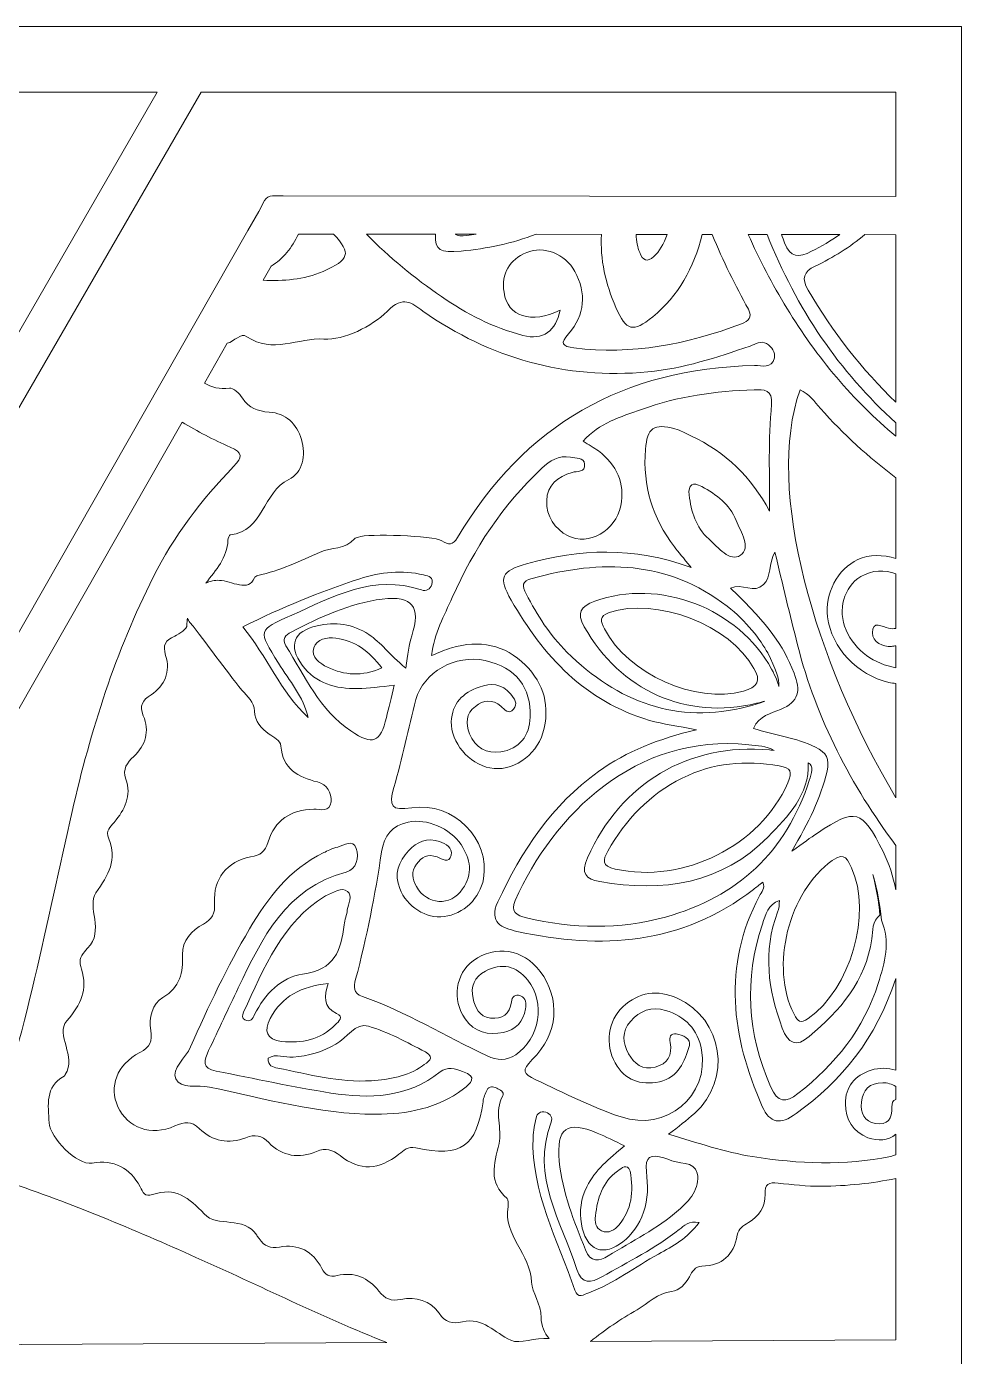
# Model space of a CAD drawing. Extents: x 13 to 5563, y -794 to -206.
# Drawn here: x 4210.6 to 4419.2, y -502.4 to -205.7 of the extents above; entities that cross this region are included whole.
import ezdxf

# ---------------------------------------------------------------- set-up
doc = ezdxf.new("R2010")
doc.units = 0
doc.header["$MEASUREMENT"] = 0
doc.layers.add('Layer 1', color=7, linetype='Continuous')

msp = doc.modelspace()

# ---------------------------------------------------------------- linework, layer by layer
at = {"layer": 'Layer 1', "lineweight": 0}
msp.add_lwpolyline([(3444.75, -794.32), (4419.25, -794.32), (4419.25, -205.68), (3444.75, -205.68), (3444.75, -794.32)], dxfattribs=at)
for points, knots in [([(3459.37, -220.3), (3459.37, -220.3), (3614.74, -220.3), (3614.74, -220.3), (3614.74, -220.3), (3751.76, -457.78), (3751.76, -457.78), (3751.77, -457.79), (3751.77, -457.79), (3751.77, -457.79), (3752.13, -458.41), (3752.79, -458.79), (3753.5, -458.79), (3754.22, -458.79), (3754.88, -458.41), (3755.24, -457.78), (3755.24, -457.78), (3892.45, -220.3), (3892.45, -220.3), (3892.45, -220.3), (3912.35, -220.3), (3912.35, -220.3), (3912.35, -220.3), (3766.42, -471.24), (3766.42, -471.24), (3766.42, -471.24), (3763.7, -475.92), (3763.7, -475.92), (3763.7, -475.92), (3762.06, -478.61), (3762.06, -478.61), (3761.63, -479.31), (3761.62, -480.2), (3762.04, -480.91), (3762.04, -480.91), (3763.36, -483.19), (3763.36, -483.19), (3763.36, -483.19), (3924.76, -760.62), (3924.76, -760.62), (3924.76, -760.62), (3931.46, -772.15), (3931.46, -772.15), (3931.86, -772.84), (3932.61, -773.27), (3933.41, -773.27), (3933.41, -773.27), (3933.41, -773.27), (3933.41, -773.27), (3934.22, -773.27), (3934.96, -772.84), (3935.36, -772.14), (3935.36, -772.14), (3942.02, -760.52), (3942.02, -760.52), (3942.02, -760.52), (4100.5, -483.93), (4100.5, -483.93), (4100.52, -483.88), (4100.55, -483.84), (4100.57, -483.79), (4100.57, -483.79), (4102.04, -480.76), (4102.04, -480.76), (4102.35, -480.14), (4102.34, -479.4), (4102.03, -478.78), (4102.03, -478.78), (4101.08, -476.85), (4101.08, -476.85), (4101.06, -476.81), (4101.04, -476.77), (4101.01, -476.73), (4101.01, -476.73), (3954.02, -220.3), (3954.02, -220.3), (3954.02, -220.3), (3970.38, -220.3), (3970.38, -220.3), (3970.38, -220.3), (4108.15, -459.06), (4108.15, -459.06), (4108.15, -459.06), (4108.15, -459.06), (4108.15, -459.07), (4108.51, -459.68), (4109.17, -460.06), (4109.88, -460.06), (4110.6, -460.06), (4111.26, -459.68), (4111.62, -459.06), (4111.62, -459.06), (4249.57, -220.3), (4249.57, -220.3), (4249.57, -220.3), (4404.63, -220.3), (4404.63, -220.3), (4404.63, -220.3), (4404.63, -243.59), (4404.63, -243.59), (4404.63, -243.59), (4267.88, -243.45), (4267.88, -243.45), (4267.88, -243.45), (4265.52, -243.45), (4265.52, -243.45), (4265.52, -243.45), (4265.52, -243.45), (4265.52, -243.45), (4264.79, -243.45), (4264.11, -243.85), (4263.76, -244.5), (4263.76, -244.5), (4262.44, -246.93), (4262.44, -246.93), (4262.44, -246.93), (4260.02, -251.16), (4260.02, -251.16), (4260.02, -251.16), (4114.9, -505.7), (4114.9, -505.7), (4114.54, -506.32), (4114.55, -507.09), (4114.91, -507.71), (4115.27, -508.32), (4115.93, -508.7), (4116.64, -508.7), (4116.64, -508.7), (4116.66, -508.7), (4116.66, -508.7), (4116.66, -508.7), (4404.63, -507.15), (4404.63, -507.15), (4404.63, -507.15), (4404.63, -536.28), (4404.63, -536.28), (4404.63, -536.28), (4402.11, -536.29), (4402.11, -536.29), (4402.11, -536.29), (4104.84, -537.49), (4104.84, -537.49), (4104.78, -537.49), (4104.73, -537.49), (4104.68, -537.5), (4104.68, -537.5), (4101.6, -537.73), (4101.6, -537.73), (4100.92, -537.78), (4100.29, -538.14), (4099.91, -538.72), (4099.91, -538.72), (4098.81, -540.36), (4098.81, -540.36), (4098.78, -540.4), (4098.76, -540.44), (4098.74, -540.48), (4098.74, -540.48), (4095.26, -546.45), (4095.26, -546.45), (4095.26, -546.45), (3959.86, -779.7), (3959.86, -779.7), (3959.86, -779.7), (3905.02, -779.7), (3905.02, -779.7), (3905.02, -779.7), (3766.73, -541.28), (3766.73, -541.28), (3766.7, -541.23), (3766.68, -541.19), (3766.65, -541.15), (3766.65, -541.15), (3764.92, -538.58), (3764.92, -538.58), (3764.53, -538.01), (3763.9, -537.65), (3763.21, -537.6), (3763.21, -537.6), (3761.23, -537.47), (3761.23, -537.47), (3761.19, -537.46), (3761.14, -537.46), (3761.09, -537.46), (3761.09, -537.46), (3754.18, -537.43), (3754.18, -537.43), (3754.18, -537.43), (3459.37, -536.12), (3459.37, -536.12), (3459.37, -536.12), (3459.37, -507.13), (3459.37, -507.13), (3459.37, -507.13), (3746.9, -508.68), (3746.9, -508.68), (3746.9, -508.68), (3746.91, -508.68), (3746.91, -508.68), (3747.62, -508.68), (3748.28, -508.3), (3748.64, -507.69), (3749.01, -507.07), (3749.01, -506.3), (3748.65, -505.68), (3748.65, -505.68), (3603.54, -251.16), (3603.54, -251.16), (3603.54, -251.16), (3601.15, -246.97), (3601.15, -246.97), (3601.15, -246.97), (3599.81, -244.5), (3599.81, -244.5), (3599.46, -243.85), (3598.78, -243.45), (3598.04, -243.45), (3598.04, -243.45), (3598.04, -243.45), (3598.04, -243.45), (3598.04, -243.45), (3595.68, -243.45), (3595.68, -243.45), (3595.68, -243.45), (3459.37, -243.59), (3459.37, -243.59), (3459.37, -243.59), (3459.37, -220.3), (3459.37, -220.3)], [0, 0, 0, 0, 1, 1, 1, 2, 2, 2, 3, 3, 3, 4, 4, 4, 5, 5, 5, 6, 6, 6, 7, 7, 7, 8, 8, 8, 9, 9, 9, 10, 10, 10, 11, 11, 11, 12, 12, 12, 13, 13, 13, 14, 14, 14, 15, 15, 15, 16, 16, 16, 17, 17, 17, 18, 18, 18, 19, 19, 19, 20, 20, 20, 21, 21, 21, 22, 22, 22, 23, 23, 23, 24, 24, 24, 25, 25, 25, 26, 26, 26, 27, 27, 27, 28, 28, 28, 29, 29, 29, 30, 30, 30, 31, 31, 31, 32, 32, 32, 33, 33, 33, 34, 34, 34, 35, 35, 35, 36, 36, 36, 37, 37, 37, 38, 38, 38, 39, 39, 39, 40, 40, 40, 41, 41, 41, 42, 42, 42, 43, 43, 43, 44, 44, 44, 45, 45, 45, 46, 46, 46, 47, 47, 47, 48, 48, 48, 49, 49, 49, 50, 50, 50, 51, 51, 51, 52, 52, 52, 53, 53, 53, 54, 54, 54, 55, 55, 55, 56, 56, 56, 57, 57, 57, 58, 58, 58, 59, 59, 59, 60, 60, 60, 61, 61, 61, 62, 62, 62, 63, 63, 63, 64, 64, 64, 65, 65, 65, 66, 66, 66, 67, 67, 67, 68, 68, 68, 69, 69, 69, 70, 70, 70, 71, 71, 71, 72, 72, 72, 73, 73, 73, 74, 74, 74, 75, 75, 75, 76, 76, 76, 76]), ([(4194.49, -298.75), (4192.9, -288.52), (4191.45, -278.27), (4189.84, -268.04), (4187.38, -252.44), (4184.8, -236.87), (4174.35, -224.06), (4172.72, -222.06), (4173.31, -221.02), (4174.49, -220.3), (4174.49, -220.3), (4239.81, -220.3), (4239.81, -220.3), (4239.81, -220.3), (4194.49, -298.75), (4194.49, -298.75)], [0, 0, 0, 0, 1, 1, 1, 2, 2, 2, 3, 3, 3, 4, 4, 4, 5, 5, 5, 5]), ([(4279.15, -251.98), (4283.18, -256.3), (4282.68, -257.71), (4276.79, -260.29), (4272.44, -262.19), (4267.95, -262.43), (4263.41, -262.29), (4263.41, -262.29), (4265.19, -259.15), (4265.19, -259.15), (4267.82, -257.47), (4269.86, -255.08), (4271.33, -251.97), (4271.33, -251.97), (4279.15, -251.98), (4279.15, -251.98)], [0, 0, 0, 0, 1, 1, 1, 2, 2, 2, 3, 3, 3, 4, 4, 4, 5, 5, 5, 5]), ([(4307.58, -255.76), (4313.43, -255.23), (4319.01, -254.02), (4324.32, -252.02), (4324.32, -252.02), (4338.91, -252.04), (4338.91, -252.04), (4338.61, -257.6), (4339.8, -263.02), (4342.16, -268.37), (4344.47, -273.6), (4345.95, -274.03), (4350.35, -270.43), (4356.11, -265.72), (4359.5, -259.61), (4361.41, -252.06), (4361.41, -252.06), (4363.64, -252.06), (4363.64, -252.06), (4366.09, -258.05), (4368.77, -263.45), (4371.7, -268.73), (4372.73, -270.58), (4371.67, -271.4), (4370.15, -271.98), (4358.11, -276.61), (4345.73, -278.96), (4332.78, -277.36), (4330.21, -277.04), (4329.62, -276.37), (4331.55, -274.2), (4335.3, -269.97), (4335.59, -265.17), (4332.98, -260.3), (4330.85, -256.34), (4326, -254.49), (4322.24, -256.08), (4318.37, -257.71), (4316.57, -260.73), (4317.18, -264.96), (4317.98, -270.41), (4323.23, -272.06), (4329.72, -268.94), (4328.78, -273.55), (4325.86, -275.76), (4321.41, -274.6), (4314.83, -272.88), (4308.78, -269.76), (4303.21, -265.92), (4297.23, -261.8), (4291.57, -257.22), (4286.49, -251.99), (4286.49, -251.99), (4301.86, -252), (4301.86, -252), (4301.77, -255.66), (4302.92, -256.18), (4307.58, -255.76)], [0, 0, 0, 0, 1, 1, 1, 2, 2, 2, 3, 3, 3, 4, 4, 4, 5, 5, 5, 6, 6, 6, 7, 7, 7, 8, 8, 8, 9, 9, 9, 10, 10, 10, 11, 11, 11, 12, 12, 12, 13, 13, 13, 14, 14, 14, 15, 15, 15, 16, 16, 16, 17, 17, 17, 18, 18, 18, 19, 19, 19, 19]), ([(4306.25, -252.01), (4306.25, -252.01), (4310.95, -252.01), (4310.95, -252.01), (4310.26, -252.12), (4309.57, -252.21), (4308.87, -252.3), (4307.72, -252.43), (4306.85, -252.35), (4306.25, -252.01)], [0, 0, 0, 0, 1, 1, 1, 2, 2, 2, 3, 3, 3, 3]), ([(4353.62, -252.05), (4352.85, -254.15), (4351.8, -255.95), (4350.63, -256.97), (4349, -258.38), (4348.21, -257.82), (4347.46, -256.11), (4346.96, -254.97), (4346.72, -253.56), (4346.68, -252.05), (4346.68, -252.05), (4353.62, -252.05), (4353.62, -252.05)], [0, 0, 0, 0, 1, 1, 1, 2, 2, 2, 3, 3, 3, 4, 4, 4, 4]), ([(4375.9, -252.08), (4382.47, -268.65), (4391.97, -282.68), (4404.63, -294.06), (4404.63, -294.06), (4404.63, -297.07), (4404.63, -297.07), (4395.11, -289.15), (4387.04, -279.59), (4380.29, -268.51), (4377.01, -263.12), (4374.14, -257.64), (4371.68, -252.07), (4371.68, -252.07), (4375.9, -252.08), (4375.9, -252.08)], [0, 0, 0, 0, 1, 1, 1, 2, 2, 2, 3, 3, 3, 4, 4, 4, 5, 5, 5, 5]), ([(4385.83, -255.82), (4383.01, -257.27), (4381.01, -257.3), (4379.79, -253.95), (4379.57, -253.33), (4379.34, -252.7), (4379.11, -252.08), (4379.11, -252.08), (4392.1, -252.09), (4392.1, -252.09), (4390.11, -253.44), (4388.03, -254.69), (4385.83, -255.82)], [0, 0, 0, 0, 1, 1, 1, 2, 2, 2, 3, 3, 3, 4, 4, 4, 4]), ([(4404.63, -289.47), (4397.07, -282.28), (4390.58, -273.87), (4385.02, -264.45), (4383.54, -261.94), (4383.98, -260.36), (4386.65, -259.11), (4390.69, -257.22), (4394.34, -254.84), (4397.7, -252.1), (4397.7, -252.1), (4404.63, -252.11), (4404.63, -252.11), (4404.63, -252.11), (4404.63, -289.47), (4404.63, -289.47)], [0, 0, 0, 0, 1, 1, 1, 2, 2, 2, 3, 3, 3, 4, 4, 4, 5, 5, 5, 5]), ([(4255.4, -276.34), (4257.01, -275.97), (4258.38, -273.87), (4259.82, -274.87), (4265.42, -278.77), (4271.31, -275.06), (4276.98, -275.39), (4281.49, -275.66), (4287.7, -272.59), (4291.07, -269.24), (4294.84, -265.51), (4296.47, -267.36), (4299.07, -269.17), (4314.18, -279.7), (4330.81, -284.44), (4349.26, -282.73), (4357.21, -281.98), (4364.64, -279.49), (4372.1, -276.95), (4373.29, -276.55), (4374.46, -275.66), (4375.77, -276.41), (4376.98, -277.1), (4377.8, -278.34), (4377.51, -279.62), (4376.96, -282.11), (4374.69, -281.28), (4373.09, -281.31), (4343.9, -281.89), (4321.71, -294.54), (4306.79, -319.7), (4305.76, -321.43), (4304.82, -321.35), (4303.29, -320.4), (4301.43, -319.24), (4286.71, -318.76), (4284.67, -319.57), (4284.38, -319.69), (4283.97, -319.72), (4283.79, -319.94), (4281.74, -322.37), (4278.56, -321.86), (4276.18, -322.93), (4271.62, -324.99), (4267.15, -327.06), (4262.25, -328.14), (4261.96, -328.21), (4261.54, -328.43), (4261.47, -328.67), (4260.38, -331.99), (4256.23, -329.34), (4253.66, -329.23), (4252.59, -329.19), (4251.56, -329.43), (4250.61, -329.85), (4252.93, -326.97), (4255.38, -324.18), (4255.58, -320.29), (4255.6, -319.85), (4255.88, -319.07), (4256.1, -319.05), (4263.54, -318.29), (4263.34, -309.5), (4269.15, -306.72), (4272.3, -305.22), (4273.01, -301.34), (4271.96, -297.8), (4270.93, -294.28), (4268.44, -291.95), (4264.78, -291.69), (4262.16, -291.51), (4260.27, -290.82), (4258.8, -288.58), (4258.15, -287.58), (4256.73, -286.19), (4255.88, -286.33), (4253.68, -286.69), (4251.91, -286.15), (4250.34, -285.2), (4250.34, -285.2), (4255.4, -276.34), (4255.4, -276.34)], [0, 0, 0, 0, 1, 1, 1, 2, 2, 2, 3, 3, 3, 4, 4, 4, 5, 5, 5, 6, 6, 6, 7, 7, 7, 8, 8, 8, 9, 9, 9, 10, 10, 10, 11, 11, 11, 12, 12, 12, 13, 13, 13, 14, 14, 14, 15, 15, 15, 16, 16, 16, 17, 17, 17, 18, 18, 18, 19, 19, 19, 20, 20, 20, 21, 21, 21, 22, 22, 22, 23, 23, 23, 24, 24, 24, 25, 25, 25, 26, 26, 26, 27, 27, 27, 27]), ([(4404.63, -438.56), (4402.86, -437.99), (4400.95, -437.92), (4399.08, -438.52), (4395.52, -439.66), (4393.32, -442.24), (4393.36, -446.03), (4393.39, -449.48), (4395.03, -452.34), (4398.4, -453.59), (4400.7, -454.43), (4402.85, -454.25), (4404.63, -452.84), (4404.63, -452.84), (4404.63, -457.39), (4404.63, -457.39), (4404.24, -457.54), (4403.83, -457.67), (4403.41, -457.76), (4393.17, -459.85), (4382.92, -459.44), (4372.66, -457.81), (4366.44, -456.81), (4360.52, -454.77), (4353.91, -452.84), (4356.08, -451.1), (4357.96, -449.73), (4359.68, -448.17), (4368.1, -440.5), (4366.15, -427.19), (4355.8, -422.45), (4351.49, -420.47), (4347.23, -421.1), (4343.7, -424.4), (4340.41, -427.46), (4339.66, -432.89), (4341.97, -436.92), (4344.16, -440.72), (4347.57, -442.03), (4351.86, -441.1), (4356.18, -440.15), (4357.5, -436.53), (4358.54, -433.03), (4358.98, -431.55), (4357.05, -430.67), (4355.63, -430.43), (4354.38, -430.23), (4353.97, -431.2), (4354.22, -432.33), (4354.85, -435.22), (4353.66, -437.09), (4350.92, -437.85), (4348.14, -438.62), (4346.19, -437.09), (4344.94, -434.85), (4343.61, -432.46), (4343.45, -429.94), (4345.38, -427.64), (4347.47, -425.17), (4350.16, -424.33), (4353.19, -425.19), (4357.61, -426.44), (4360.45, -429.54), (4361.25, -433.97), (4363.12, -444.29), (4353.27, -452.34), (4343.29, -448.97), (4336.7, -446.75), (4330.55, -443.61), (4324.29, -440.65), (4321.34, -439.25), (4321.05, -438.58), (4323.48, -436.18), (4329.33, -430.4), (4329.85, -422.63), (4325.23, -416.49), (4321.44, -411.46), (4315.28, -410.47), (4310.3, -414.1), (4306.37, -416.96), (4305.52, -422.88), (4308.48, -427.07), (4310.6, -430.08), (4313.64, -430.82), (4317.03, -430.09), (4319.8, -429.5), (4321.53, -427.68), (4321.98, -424.82), (4322.15, -423.69), (4322.14, -422.48), (4320.84, -421.93), (4319.62, -421.42), (4318.97, -422.23), (4318.81, -423.27), (4318.41, -426.03), (4316.85, -427.22), (4314.14, -426.89), (4311.59, -426.59), (4310.75, -424.57), (4310.27, -422.51), (4309.66, -419.88), (4310.57, -417.67), (4313.01, -416.4), (4316.66, -414.5), (4319.93, -415.22), (4322.47, -418.42), (4326.52, -423.5), (4325.15, -431.43), (4319.78, -435.07), (4317.64, -436.52), (4315.64, -436.35), (4313.42, -435.32), (4304.1, -430.99), (4295.33, -425.5), (4285.58, -422.08), (4283.46, -421.34), (4283.61, -419.96), (4284.07, -418.23), (4286.54, -408.88), (4288.44, -399.41), (4289.84, -389.84), (4290.38, -386.22), (4292.2, -383.95), (4295.8, -383.18), (4299.91, -382.3), (4305.18, -384.57), (4307.58, -388.2), (4309.71, -391.43), (4310.3, -394.72), (4307.94, -398.1), (4305.19, -402.03), (4299.98, -401.73), (4297.62, -397.54), (4296.67, -395.86), (4296.45, -394.19), (4297.64, -392.56), (4298.78, -390.98), (4300.24, -390.18), (4302.23, -390.96), (4303.37, -391.4), (4304.87, -392.49), (4305.37, -390.55), (4305.8, -388.87), (4304.16, -388), (4302.81, -387.52), (4300.06, -386.55), (4297.73, -387.52), (4295.85, -389.59), (4293.65, -392.01), (4292.6, -394.74), (4293.9, -398.01), (4295.52, -402.07), (4299.79, -404.77), (4303.8, -404.26), (4308.14, -403.71), (4311.84, -400.16), (4312.6, -395.81), (4314.15, -387.01), (4305.94, -378.57), (4296.61, -379.98), (4291.95, -380.69), (4291.42, -379.6), (4292.61, -375.47), (4294.48, -368.97), (4295.75, -362.31), (4297.53, -355.79), (4299.17, -349.83), (4306.31, -345.61), (4312.94, -347.14), (4320.03, -348.78), (4323.2, -353.07), (4323.02, -359.74), (4322.91, -363.91), (4320.62, -366.86), (4316.43, -367.51), (4313.32, -367.99), (4310.74, -366.6), (4309.5, -363.46), (4308.59, -361.17), (4308.68, -358.99), (4310.78, -357.35), (4312.62, -355.91), (4314.55, -355.69), (4316.49, -357.31), (4317.3, -357.98), (4318.18, -359.29), (4319.3, -358.01), (4320.38, -356.79), (4319.46, -355.57), (4318.65, -354.57), (4316.74, -352.21), (4314.2, -352.12), (4311.62, -353.04), (4308.02, -354.32), (4305.55, -356.66), (4305.42, -360.79), (4305.28, -365.33), (4309.34, -370.18), (4314.04, -371.1), (4318.88, -372.04), (4324.29, -368.53), (4325.85, -363.27), (4327.55, -357.49), (4326.13, -352.3), (4321.96, -348.14), (4317.35, -343.55), (4311.65, -342.46), (4305.43, -344.29), (4304.09, -344.69), (4302.81, -345.3), (4301.01, -346), (4301.63, -340.99), (4303.85, -337.09), (4305.63, -333.05), (4310.43, -322.18), (4316.89, -312.47), (4325.56, -304.26), (4327.43, -302.49), (4329.34, -301.28), (4332, -301.77), (4333.23, -302), (4334.97, -301.73), (4335.17, -303.31), (4335.41, -305.22), (4333.47, -304.81), (4332.36, -305.14), (4329.13, -306.1), (4326.78, -307.96), (4326.7, -311.5), (4326.62, -315), (4328.44, -317.72), (4331.5, -319.32), (4335.95, -321.65), (4342.15, -318.15), (4343.23, -312.61), (4344.23, -307.54), (4342.32, -303.46), (4338.25, -300.37), (4337.24, -299.61), (4336.12, -298.99), (4334.83, -298.16), (4338.44, -294.08), (4343.23, -292.77), (4347.86, -291.09), (4355.98, -288.14), (4364.4, -287.01), (4372.97, -286.72), (4375.18, -286.64), (4377.2, -286.64), (4376.89, -289.95), (4376.13, -297.8), (4376.45, -305.69), (4376.45, -313.83), (4372.42, -306.18), (4366.55, -300.61), (4358.86, -296.97), (4357.69, -296.43), (4356.55, -295.76), (4355.33, -295.43), (4350.61, -294.15), (4349.12, -295.17), (4348.74, -300.04), (4348.11, -308.08), (4350.29, -315.33), (4355.2, -321.74), (4356.14, -322.96), (4357.13, -324.13), (4358.91, -326.35), (4345.93, -321.61), (4334.08, -322.23), (4322.21, -325.56), (4316.51, -327.16), (4315.85, -328.53), (4318.78, -333.65), (4325.94, -346.19), (4335.31, -356.27), (4349.68, -360.47), (4352.72, -361.36), (4355.91, -361.73), (4360.15, -362.56), (4351.65, -364.61), (4344.61, -367.34), (4338.25, -371.9), (4327.8, -379.38), (4321.08, -389.57), (4315.8, -400.98), (4313.67, -405.58), (4316.75, -406.82), (4320.03, -407.55), (4338.91, -411.74), (4356.87, -410.48), (4372.85, -398.21), (4373.48, -397.72), (4374.1, -397.23), (4374.94, -396.58), (4375.53, -397.99), (4374.61, -398.79), (4374.18, -399.62), (4365.88, -415.4), (4367.93, -431.05), (4374.82, -446.6), (4376.52, -450.42), (4378.84, -450.79), (4382.38, -448.21), (4392.53, -440.82), (4400.21, -431.63), (4404.58, -418.1), (4404.6, -418.18), (4404.62, -418.25), (4404.63, -418.33), (4404.63, -418.33), (4404.63, -438.56), (4404.63, -438.56)], [0, 0, 0, 0, 1, 1, 1, 2, 2, 2, 3, 3, 3, 4, 4, 4, 5, 5, 5, 6, 6, 6, 7, 7, 7, 8, 8, 8, 9, 9, 9, 10, 10, 10, 11, 11, 11, 12, 12, 12, 13, 13, 13, 14, 14, 14, 15, 15, 15, 16, 16, 16, 17, 17, 17, 18, 18, 18, 19, 19, 19, 20, 20, 20, 21, 21, 21, 22, 22, 22, 23, 23, 23, 24, 24, 24, 25, 25, 25, 26, 26, 26, 27, 27, 27, 28, 28, 28, 29, 29, 29, 30, 30, 30, 31, 31, 31, 32, 32, 32, 33, 33, 33, 34, 34, 34, 35, 35, 35, 36, 36, 36, 37, 37, 37, 38, 38, 38, 39, 39, 39, 40, 40, 40, 41, 41, 41, 42, 42, 42, 43, 43, 43, 44, 44, 44, 45, 45, 45, 46, 46, 46, 47, 47, 47, 48, 48, 48, 49, 49, 49, 50, 50, 50, 51, 51, 51, 52, 52, 52, 53, 53, 53, 54, 54, 54, 55, 55, 55, 56, 56, 56, 57, 57, 57, 58, 58, 58, 59, 59, 59, 60, 60, 60, 61, 61, 61, 62, 62, 62, 63, 63, 63, 64, 64, 64, 65, 65, 65, 66, 66, 66, 67, 67, 67, 68, 68, 68, 69, 69, 69, 70, 70, 70, 71, 71, 71, 72, 72, 72, 73, 73, 73, 74, 74, 74, 75, 75, 75, 76, 76, 76, 77, 77, 77, 78, 78, 78, 79, 79, 79, 80, 80, 80, 81, 81, 81, 82, 82, 82, 83, 83, 83, 84, 84, 84, 85, 85, 85, 86, 86, 86, 87, 87, 87, 88, 88, 88, 89, 89, 89, 90, 90, 90, 91, 91, 91, 92, 92, 92, 93, 93, 93, 94, 94, 94, 95, 95, 95, 96, 96, 96, 97, 97, 97, 98, 98, 98, 99, 99, 99, 100, 100, 100, 101, 101, 101, 102, 102, 102, 103, 103, 103, 104, 104, 104, 104]), ([(4404.63, -324.36), (4401.78, -323.45), (4398.65, -323.45), (4396.16, -324.58), (4391.64, -326.65), (4388.67, -332.25), (4389.37, -337.41), (4390.3, -344.33), (4395.95, -350.36), (4403.07, -352), (4403.59, -352.12), (4404.11, -352.2), (4404.63, -352.26), (4404.63, -352.26), (4404.63, -377.78), (4404.63, -377.78), (4386.47, -347.24), (4375.39, -308.97), (4383.23, -286.76), (4385.29, -287.55), (4386.44, -289.38), (4387.79, -290.89), (4392.9, -296.65), (4398.55, -301.74), (4404.63, -306.33), (4404.63, -306.33), (4404.63, -324.36), (4404.63, -324.36)], [0, 0, 0, 0, 1, 1, 1, 2, 2, 2, 3, 3, 3, 4, 4, 4, 5, 5, 5, 6, 6, 6, 7, 7, 7, 8, 8, 8, 9, 9, 9, 9]), ([(4245.34, -293.96), (4248.77, -295.97), (4252.33, -297.83), (4256.06, -299.51), (4258.92, -300.79), (4258.86, -301.74), (4256.84, -303.82), (4249.69, -311.18), (4243.47, -319.45), (4238.9, -328.5), (4230.53, -345.04), (4224.93, -362.69), (4220.8, -380.81), (4215.13, -405.66), (4210.44, -430.76), (4201.94, -454.89), (4199.81, -460.94), (4200.13, -461.45), (4206.25, -463.45), (4220.67, -468.18), (4234.58, -474.15), (4248.44, -480.29), (4262.66, -486.59), (4276.57, -493.64), (4291.06, -499.32), (4291.06, -499.32), (4127.75, -500.2), (4127.75, -500.2), (4127.75, -500.2), (4245.34, -293.96), (4245.34, -293.96)], [0, 0, 0, 0, 1, 1, 1, 2, 2, 2, 3, 3, 3, 4, 4, 4, 5, 5, 5, 6, 6, 6, 7, 7, 7, 8, 8, 8, 9, 9, 9, 10, 10, 10, 10]), ([(4362.86, -320), (4359.98, -317.37), (4358.92, -313.9), (4358.49, -310.18), (4358.22, -307.85), (4359.33, -307.19), (4361.31, -308.3), (4364.56, -310.1), (4367.55, -312.21), (4368.98, -315.89), (4370.06, -318.45), (4372.38, -321.97), (4369.92, -323.64), (4367.6, -325.21), (4364.95, -321.92), (4362.86, -320)], [0, 0, 0, 0, 1, 1, 1, 2, 2, 2, 3, 3, 3, 4, 4, 4, 5, 5, 5, 5]), ([(4404.63, -398.3), (4403.97, -395.34), (4403.15, -392.45), (4401.76, -389.72), (4397, -380.34), (4395.76, -379.91), (4387.1, -385.63), (4385.54, -386.66), (4384.05, -387.79), (4381.4, -389.67), (4385.21, -383.24), (4387.88, -377.81), (4389.26, -371.81), (4389.88, -369.09), (4389.12, -367.64), (4386.7, -366.44), (4382.36, -364.29), (4377.49, -363.86), (4372.83, -362.26), (4374.17, -359.35), (4376.77, -358.9), (4378.88, -358.03), (4382.99, -356.34), (4383.45, -353.77), (4381.9, -349.96), (4379.17, -343.28), (4376.78, -339.84), (4367.74, -330.94), (4370.22, -329.81), (4373.05, -332.27), (4375.1, -330.19), (4376.89, -328.37), (4376.16, -325.57), (4377.62, -322.92), (4379.38, -330.14), (4380.96, -336.91), (4382.68, -343.64), (4386.94, -360.33), (4394.64, -375.02), (4404.63, -388.37), (4404.63, -388.37), (4404.63, -398.3), (4404.63, -398.3)], [0, 0, 0, 0, 1, 1, 1, 2, 2, 2, 3, 3, 3, 4, 4, 4, 5, 5, 5, 6, 6, 6, 7, 7, 7, 8, 8, 8, 9, 9, 9, 10, 10, 10, 11, 11, 11, 12, 12, 12, 13, 13, 13, 14, 14, 14, 14]), ([(4337.42, -333.9), (4334.27, -335.05), (4333.34, -336.48), (4335.08, -339.58), (4343.07, -353.82), (4357.94, -360.47), (4373.55, -356.67), (4374.25, -356.5), (4374.87, -356.33), (4375.41, -356.16), (4374.4, -356.59), (4373.14, -356.98), (4371.6, -357.38), (4355.71, -361.5), (4342.53, -356.35), (4331.21, -345.24), (4327.39, -341.49), (4324.56, -337.01), (4322.13, -332.25), (4321.23, -330.49), (4321.07, -329.44), (4323.44, -328.8), (4338.87, -324.6), (4353.66, -324.71), (4366.98, -335.02), (4371.23, -338.3), (4374.44, -342.51), (4376.02, -345.44), (4377.8, -348.93), (4378.66, -351.24), (4378.48, -352.91), (4378.32, -351.95), (4377.78, -350.72), (4376.89, -349.08), (4369.55, -335.43), (4351.77, -328.66), (4337.42, -333.9)], [0, 0, 0, 0, 1, 1, 1, 2, 2, 2, 3, 3, 3, 4, 4, 4, 5, 5, 5, 6, 6, 6, 7, 7, 7, 8, 8, 8, 9, 9, 9, 10, 10, 10, 11, 11, 11, 12, 12, 12, 12]), ([(4269.79, -337), (4262.14, -340.39), (4262.29, -340.33), (4266.85, -347.74), (4269.26, -351.65), (4272.41, -355.17), (4273.46, -359.87), (4267.3, -354.04), (4264.22, -346.13), (4258.92, -339.63), (4267.54, -335.25), (4276.14, -331.79), (4284.98, -328.9), (4289.65, -327.37), (4294.4, -326.89), (4299.23, -328.01), (4300.38, -328.28), (4301.59, -328.55), (4301.05, -330.16), (4300.7, -331.2), (4299.84, -331.74), (4298.76, -331.38), (4288.02, -327.74), (4279.01, -332.92), (4269.79, -337)], [0, 0, 0, 0, 1, 1, 1, 2, 2, 2, 3, 3, 3, 4, 4, 4, 5, 5, 5, 6, 6, 6, 7, 7, 7, 8, 8, 8, 8]), ([(4404.63, -339.97), (4404.13, -340.04), (4403.58, -340.04), (4402.96, -339.92), (4401.63, -339.67), (4399.35, -338), (4399.4, -340.93), (4399.43, -342.99), (4401.7, -344.16), (4403.66, -343.96), (4403.99, -343.92), (4404.31, -343.87), (4404.63, -343.81), (4404.63, -343.81), (4404.63, -348.74), (4404.63, -348.74), (4399.9, -347.95), (4395.56, -344.98), (4393.51, -340.32), (4391.56, -335.85), (4392.99, -330.66), (4396.8, -328.38), (4399.26, -326.91), (4402.16, -326.78), (4404.63, -327.81), (4404.63, -327.81), (4404.63, -339.97), (4404.63, -339.97)], [0, 0, 0, 0, 1, 1, 1, 2, 2, 2, 3, 3, 3, 4, 4, 4, 5, 5, 5, 6, 6, 6, 7, 7, 7, 8, 8, 8, 9, 9, 9, 9]), ([(4287.02, -341.32), (4283.36, -338.92), (4279.56, -338.49), (4275.48, -339.38), (4270.18, -340.53), (4268.99, -343.82), (4272.13, -348.13), (4275.21, -352.37), (4279.66, -353.41), (4284.48, -353.4), (4287.02, -353.4), (4289.55, -352.95), (4292.69, -352.65), (4292, -355.48), (4291.47, -357.66), (4290.93, -359.84), (4289.55, -365.44), (4287.96, -366.14), (4283.01, -362.84), (4276.04, -358.19), (4272.75, -350.63), (4268.5, -343.85), (4267.57, -342.37), (4268.42, -341.44), (4269.7, -340.77), (4276.15, -337.44), (4282.73, -334.33), (4290.02, -333.42), (4296.8, -332.57), (4298.67, -335.11), (4296.58, -341.62), (4295.95, -343.59), (4295.79, -345.71), (4295.23, -348.79), (4291.5, -345.75), (4289.69, -343.07), (4287.02, -341.32)], [0, 0, 0, 0, 1, 1, 1, 2, 2, 2, 3, 3, 3, 4, 4, 4, 5, 5, 5, 6, 6, 6, 7, 7, 7, 8, 8, 8, 9, 9, 9, 10, 10, 10, 11, 11, 11, 12, 12, 12, 12]), ([(4370.6, -353.95), (4359.84, -356.87), (4344.84, -350.13), (4339.61, -340.06), (4338.72, -338.35), (4338.33, -337.26), (4340.66, -336.44), (4350.97, -332.84), (4367.8, -339.21), (4372.92, -348.92), (4374.65, -351.55), (4373.69, -353.12), (4370.6, -353.95)], [0, 0, 0, 0, 1, 1, 1, 2, 2, 2, 3, 3, 3, 4, 4, 4, 4]), ([(4219.6, -427.54), (4222.76, -423.84), (4224.35, -420.53), (4222.88, -415.96), (4222.39, -414.43), (4222.43, -413.17), (4223.63, -412.03), (4223.86, -411.81), (4224.02, -411.52), (4224.25, -411.3), (4228.14, -407.53), (4223.96, -402.02), (4226.1, -398.98), (4228.96, -394.94), (4230.9, -391.53), (4228.99, -386.88), (4228.23, -385.02), (4229.27, -384.3), (4230.18, -383.23), (4232.54, -380.42), (4234.11, -377.29), (4232.79, -373.56), (4231.98, -371.28), (4233.07, -369.94), (4234.53, -368.57), (4237.26, -366.01), (4238.1, -362.87), (4236.68, -359.43), (4235.73, -357.12), (4236.52, -356.02), (4238.4, -354.77), (4241.49, -352.71), (4242.79, -349.57), (4241.67, -346.02), (4240.92, -343.61), (4241.63, -342.6), (4243.69, -341.67), (4244.79, -341.17), (4246.45, -340.04), (4246.43, -339.23), (4246.42, -338.69), (4246.46, -338.17), (4246.53, -337.66), (4246.67, -337.99), (4246.85, -338.32), (4247.1, -338.63), (4250.63, -342.94), (4255.16, -349.51), (4258.69, -353.74), (4259.95, -355.23), (4261.41, -356.29), (4261.49, -358.42), (4261.59, -360.71), (4262.98, -362.25), (4264.74, -363.53), (4265.78, -364.28), (4267.28, -364.85), (4267.39, -366.2), (4267.81, -371.33), (4271.17, -373.14), (4275.58, -374.22), (4277.63, -374.71), (4278.76, -376.65), (4278.57, -378.67), (4278.34, -381.06), (4276.19, -380.27), (4274.7, -380.3), (4269.59, -380.39), (4265.99, -382.76), (4264.51, -387.61), (4263.83, -389.84), (4262.84, -390.54), (4260.63, -390.94), (4255.32, -391.91), (4252.23, -395.86), (4252.58, -401.23), (4252.74, -403.56), (4252.03, -404.87), (4250.14, -405.91), (4247.45, -407.39), (4245.35, -409.57), (4245.44, -412.73), (4245.55, -416.78), (4244.96, -419.95), (4241.04, -422.31), (4238.69, -423.72), (4237.88, -426.79), (4238.36, -429.67), (4238.76, -432.05), (4238.23, -433.36), (4235.9, -434.6), (4230.73, -437.34), (4228.96, -442.27), (4231.02, -446.67), (4233.24, -451.42), (4238.32, -453.31), (4243.73, -450.98), (4245.92, -450.04), (4247.34, -449.77), (4249.23, -451.59), (4252.11, -454.38), (4255.76, -455.09), (4259.53, -453.59), (4261.64, -452.75), (4263.06, -453.1), (4264.66, -454.69), (4267.7, -457.72), (4271.43, -458.37), (4275.35, -456.66), (4277.46, -455.75), (4278.86, -456.3), (4280.58, -457.6), (4285.12, -461.04), (4289.16, -460.86), (4293.73, -457.29), (4294.85, -456.41), (4295.64, -455.48), (4297.48, -455.86), (4307.74, -457.98), (4311.01, -455.64), (4312.49, -445.57), (4312.63, -444.65), (4312.94, -443.71), (4313.4, -442.91), (4313.86, -442.09), (4314.76, -442.17), (4315.54, -442.52), (4316.28, -442.85), (4317.33, -443.42), (4316.89, -444.22), (4314.9, -447.77), (4316.84, -451.66), (4316.07, -454.91), (4314.95, -459.59), (4313.59, -463.53), (4317.87, -467.15), (4318.21, -467.44), (4318.17, -468.39), (4318.07, -468.99), (4316.98, -475.4), (4323.14, -479.54), (4323.32, -485.85), (4323.38, -488.06), (4325.47, -490.7), (4325.46, -493.75), (4325.46, -495.54), (4326.17, -497.17), (4327.26, -498.43), (4324.11, -498.08), (4320.76, -499.76), (4318.67, -498.79), (4315.15, -497.14), (4312.45, -493.58), (4307.89, -494.66), (4305.53, -495.22), (4304.13, -494.81), (4302.68, -492.76), (4300.67, -489.93), (4297.55, -489), (4294.17, -489.68), (4292.01, -490.11), (4290.59, -489.57), (4289.25, -487.82), (4286.92, -484.79), (4283.72, -483.46), (4279.94, -484.35), (4278.17, -484.77), (4277.26, -484.26), (4276.52, -482.77), (4274.56, -478.85), (4271.32, -477.28), (4267.05, -477.98), (4265.07, -478.31), (4263.61, -477.83), (4262.56, -476.12), (4262.39, -475.85), (4262.16, -475.62), (4261.99, -475.35), (4259.18, -470.87), (4253.17, -473.75), (4250.26, -470.61), (4246.92, -466.99), (4243.8, -464.49), (4238.73, -466.3), (4237.01, -466.91), (4236.6, -465.74), (4235.96, -464.54), (4233.67, -460.27), (4230.18, -458.45), (4225.26, -459.26), (4221.87, -459.81), (4215.83, -453.63), (4215.67, -450.24), (4215.47, -446.26), (4214.69, -442.31), (4219, -439.86), (4219.13, -439.79), (4219.19, -439.61), (4219.27, -439.48), (4221.91, -435.46), (4216.96, -430.64), (4219.6, -427.54)], [0, 0, 0, 0, 1, 1, 1, 2, 2, 2, 3, 3, 3, 4, 4, 4, 5, 5, 5, 6, 6, 6, 7, 7, 7, 8, 8, 8, 9, 9, 9, 10, 10, 10, 11, 11, 11, 12, 12, 12, 13, 13, 13, 14, 14, 14, 15, 15, 15, 16, 16, 16, 17, 17, 17, 18, 18, 18, 19, 19, 19, 20, 20, 20, 21, 21, 21, 22, 22, 22, 23, 23, 23, 24, 24, 24, 25, 25, 25, 26, 26, 26, 27, 27, 27, 28, 28, 28, 29, 29, 29, 30, 30, 30, 31, 31, 31, 32, 32, 32, 33, 33, 33, 34, 34, 34, 35, 35, 35, 36, 36, 36, 37, 37, 37, 38, 38, 38, 39, 39, 39, 40, 40, 40, 41, 41, 41, 42, 42, 42, 43, 43, 43, 44, 44, 44, 45, 45, 45, 46, 46, 46, 47, 47, 47, 48, 48, 48, 49, 49, 49, 50, 50, 50, 51, 51, 51, 52, 52, 52, 53, 53, 53, 54, 54, 54, 55, 55, 55, 56, 56, 56, 57, 57, 57, 58, 58, 58, 59, 59, 59, 60, 60, 60, 61, 61, 61, 62, 62, 62, 63, 63, 63, 64, 64, 64, 65, 65, 65, 66, 66, 66, 67, 67, 67, 67]), ([(4289.9, -348.76), (4285.45, -350.76), (4281.55, -350.41), (4277.78, -348.61), (4276.06, -347.79), (4274.07, -346.37), (4274.73, -344.29), (4275.36, -342.34), (4277.71, -341.88), (4279.67, -342.14), (4283.88, -342.7), (4287.08, -344.99), (4289.9, -348.76)], [0, 0, 0, 0, 1, 1, 1, 2, 2, 2, 3, 3, 3, 4, 4, 4, 4]), ([(4376.45, -367.08), (4358.3, -365.44), (4343.26, -374.47), (4335.8, -391.12), (4334.23, -394.62), (4335.45, -395.91), (4338.55, -396.45), (4352.62, -398.94), (4365.72, -396.98), (4376.11, -386.44), (4380.56, -381.92), (4385.32, -377.05), (4385.08, -369.98), (4386.37, -370.64), (4385.82, -372.27), (4385.31, -373.86), (4380.16, -389.85), (4369.29, -399.86), (4353.24, -404.35), (4342.93, -407.23), (4332.57, -406.95), (4322.2, -404.54), (4319.89, -404.01), (4318.58, -403.19), (4319.7, -400.65), (4328.11, -381.58), (4346.63, -363.23), (4371.78, -365.93), (4373.69, -366.13), (4375.74, -366.2), (4377.48, -367.18), (4377.14, -367.15), (4376.8, -367.11), (4376.45, -367.08)], [0, 0, 0, 0, 1, 1, 1, 2, 2, 2, 3, 3, 3, 4, 4, 4, 5, 5, 5, 6, 6, 6, 7, 7, 7, 8, 8, 8, 9, 9, 9, 10, 10, 10, 11, 11, 11, 11]), ([(4378.57, -370.63), (4381.21, -371.06), (4381.6, -371.92), (4380.5, -374.44), (4374.42, -388.45), (4357.17, -397.05), (4341.98, -393.65), (4338.95, -392.98), (4339.23, -391.64), (4340.34, -389.65), (4344.29, -382.61), (4349.67, -377.01), (4356.94, -373.36), (4363.83, -369.86), (4371.08, -369.42), (4378.57, -370.63)], [0, 0, 0, 0, 1, 1, 1, 2, 2, 2, 3, 3, 3, 4, 4, 4, 5, 5, 5, 5]), ([(4281.94, -394.31), (4268.44, -397.91), (4263.2, -409.06), (4257.87, -420.17), (4255.64, -424.82), (4253.49, -429.49), (4251.26, -434.14), (4250.22, -436.31), (4249.72, -438.15), (4252.97, -438.76), (4261.5, -440.37), (4269.99, -442.29), (4278.56, -443.62), (4287.16, -444.97), (4295.63, -444.73), (4302.93, -438.91), (4304.57, -437.61), (4306.19, -438.23), (4307.93, -438.83), (4311.43, -440.05), (4309.77, -441.47), (4308.11, -442.72), (4302.32, -447.1), (4295.53, -448.37), (4288.51, -448.36), (4275.86, -448.33), (4263.72, -444.87), (4251.46, -442.31), (4248.87, -441.77), (4244.98, -442.81), (4243.94, -440.48), (4242.94, -438.22), (4246.15, -435.82), (4247.24, -433.33), (4251.17, -424.33), (4255.41, -415.47), (4260.39, -407), (4264.42, -400.15), (4269.12, -393.87), (4276.96, -389.98), (4277.68, -389.67), (4278.83, -389), (4280.07, -388.73), (4281.47, -388.42), (4283.49, -386.86), (4284.22, -389.06), (4284.88, -391.03), (4284.28, -393.69), (4281.94, -394.31)], [0, 0, 0, 0, 1, 1, 1, 2, 2, 2, 3, 3, 3, 4, 4, 4, 5, 5, 5, 6, 6, 6, 7, 7, 7, 8, 8, 8, 9, 9, 9, 10, 10, 10, 11, 11, 11, 12, 12, 12, 13, 13, 13, 14, 14, 14, 15, 15, 15, 16, 16, 16, 16]), ([(4385.06, -426.98), (4383.28, -428.22), (4382.73, -427.66), (4381.89, -426.03), (4376.46, -415.47), (4380.7, -398.67), (4390.43, -391.72), (4393.45, -389.56), (4393.89, -391.89), (4394.71, -393.39), (4399.45, -403.62), (4394.45, -420.41), (4385.06, -426.98)], [0, 0, 0, 0, 1, 1, 1, 2, 2, 2, 3, 3, 3, 4, 4, 4, 4]), ([(4261.53, -426.13), (4261.1, -427.03), (4260.57, -427.92), (4259.37, -427.32), (4258.64, -426.95), (4258.8, -426.18), (4259.07, -425.61), (4263.62, -415.69), (4267.73, -405.45), (4277.32, -399.65), (4279.25, -398.88), (4280.89, -397.55), (4282.28, -398.66), (4283.48, -399.62), (4282.34, -401.37), (4282.2, -402.77), (4282.09, -403.88), (4281.64, -404.96), (4281.51, -406.07), (4280.85, -411.8), (4279.34, -416.15), (4272.23, -417.12), (4267.49, -417.77), (4263.75, -421.51), (4261.53, -426.13)], [0, 0, 0, 0, 1, 1, 1, 2, 2, 2, 3, 3, 3, 4, 4, 4, 5, 5, 5, 6, 6, 6, 7, 7, 7, 8, 8, 8, 8]), ([(4399.49, -394.86), (4400.46, -398.17), (4401.06, -401.56), (4401.39, -405.02), (4403.44, -409.84), (4402.13, -414.61), (4400.69, -419.15), (4397.48, -429.29), (4391.11, -437.27), (4382.77, -443.76), (4380.01, -445.9), (4378.3, -445.89), (4376.68, -442.2), (4371.43, -430.3), (4370.72, -418.28), (4374.84, -405.97), (4375.56, -403.83), (4376.14, -401.47), (4378.65, -400.66), (4378.6, -401.56), (4378.55, -402.46), (4378.24, -403.26), (4374.88, -412.05), (4376.12, -420.59), (4379.26, -429.14), (4380.55, -432.65), (4382.4, -433.45), (4385.29, -431.03), (4392.21, -425.23), (4397.87, -418.63), (4399.26, -409.24), (4399.52, -407.42), (4399.25, -405.28), (4401.08, -403.94), (4400.78, -400.86), (4400.28, -397.83), (4399.49, -394.86)], [0, 0, 0, 0, 1, 1, 1, 2, 2, 2, 3, 3, 3, 4, 4, 4, 5, 5, 5, 6, 6, 6, 7, 7, 7, 8, 8, 8, 9, 9, 9, 10, 10, 10, 11, 11, 11, 12, 12, 12, 12]), ([(4264.98, -427.03), (4267.59, -422.02), (4271.99, -419.84), (4277.93, -419.17), (4277.06, -421.99), (4276.73, -424.43), (4279.83, -425.85), (4281.52, -426.63), (4280.33, -427.6), (4279.51, -428.41), (4276.17, -431.77), (4272.06, -432.6), (4267.54, -432.09), (4264.12, -431.71), (4263.55, -429.78), (4264.98, -427.03)], [0, 0, 0, 0, 1, 1, 1, 2, 2, 2, 3, 3, 3, 4, 4, 4, 5, 5, 5, 5]), ([(4264.58, -435.86), (4266.33, -434.71), (4268.25, -435.79), (4270.09, -435.63), (4273.51, -435.33), (4276.68, -434.44), (4279.68, -432.74), (4282.13, -431.35), (4283.96, -427.81), (4286.96, -428.71), (4291.37, -430.02), (4295.51, -432.31), (4299.63, -434.46), (4302.13, -435.76), (4299.94, -436.86), (4298.99, -437.54), (4295.61, -439.98), (4291.6, -440.58), (4287.59, -440.87), (4280.45, -441.38), (4273.6, -439.41), (4266.68, -438.08), (4265.64, -437.88), (4264.4, -437.56), (4264.58, -435.86)], [0, 0, 0, 0, 1, 1, 1, 2, 2, 2, 3, 3, 3, 4, 4, 4, 5, 5, 5, 6, 6, 6, 7, 7, 7, 8, 8, 8, 8]), ([(4400.06, -450.44), (4397.61, -450.01), (4396.71, -447.99), (4396.93, -445.7), (4397.19, -442.94), (4398.77, -441.32), (4401.71, -441.33), (4402.71, -441.33), (4403.7, -441.64), (4404.63, -442.15), (4404.63, -442.15), (4404.63, -445.06), (4404.63, -445.06), (4403.91, -445.26), (4403.71, -445.97), (4403.73, -446.72), (4403.83, -449.29), (4402.77, -450.92), (4400.06, -450.44)], [0, 0, 0, 0, 1, 1, 1, 2, 2, 2, 3, 3, 3, 4, 4, 4, 5, 5, 5, 6, 6, 6, 6]), ([(4332.98, -487.59), (4329.2, -476.4), (4323.23, -465.8), (4323.65, -453.47), (4323.7, -452.05), (4324, -450.62), (4324.33, -449.22), (4324.58, -448.18), (4325.31, -447.54), (4326.48, -447.91), (4327.56, -448.26), (4328.09, -449.1), (4327.69, -450.16), (4323.1, -462.25), (4330.02, -472.3), (4333.44, -482.97), (4334.52, -486.34), (4336.56, -486.04), (4339.04, -484.63), (4344.89, -481.29), (4350.94, -478.27), (4356.28, -474.08), (4357.37, -473.23), (4358.42, -472.1), (4360.71, -472.53), (4358.13, -475.99), (4354.82, -477.85), (4351.66, -479.55), (4346.45, -482.36), (4341.74, -486.11), (4336.12, -488.17), (4335, -488.58), (4333.66, -489.6), (4332.98, -487.59)], [0, 0, 0, 0, 1, 1, 1, 2, 2, 2, 3, 3, 3, 4, 4, 4, 5, 5, 5, 6, 6, 6, 7, 7, 7, 8, 8, 8, 9, 9, 9, 10, 10, 10, 11, 11, 11, 11]), ([(4335.63, -464.52), (4333.06, -469.55), (4334.24, -476.97), (4337.92, -478.4), (4341.28, -479.7), (4346.48, -475.63), (4348.33, -470.23), (4349.34, -467.27), (4349.33, -464.2), (4348.94, -461.16), (4348.5, -457.75), (4350.02, -457.18), (4352.84, -458.11), (4353.15, -458.22), (4353.49, -458.24), (4353.76, -458.4), (4355.92, -459.62), (4359.71, -458.66), (4360.3, -461.53), (4360.98, -464.83), (4358.58, -467.65), (4356.12, -469.77), (4351.36, -473.87), (4345.77, -476.77), (4340.41, -479.97), (4338.44, -481.15), (4336.51, -481.48), (4335.37, -478.64), (4332.8, -472.22), (4330.18, -465.81), (4329.51, -458.84), (4328.81, -451.43), (4331.19, -449.68), (4338, -452.56), (4339.9, -453.36), (4341.74, -454.3), (4344.1, -455.41), (4340.59, -458.28), (4337.52, -460.84), (4335.63, -464.52)], [0, 0, 0, 0, 1, 1, 1, 2, 2, 2, 3, 3, 3, 4, 4, 4, 5, 5, 5, 6, 6, 6, 7, 7, 7, 8, 8, 8, 9, 9, 9, 10, 10, 10, 11, 11, 11, 12, 12, 12, 13, 13, 13, 13]), ([(4345.33, -461.05), (4346.2, -465.65), (4345.63, -469.68), (4342.79, -473.1), (4341.9, -474.17), (4340.51, -475.08), (4338.95, -474.37), (4337.57, -473.75), (4337.44, -472.28), (4337.58, -471.04), (4338.04, -467.15), (4339.09, -463.47), (4342.51, -461.05), (4343.44, -460.39), (4344.65, -459.21), (4345.33, -461.05)], [0, 0, 0, 0, 1, 1, 1, 2, 2, 2, 3, 3, 3, 4, 4, 4, 5, 5, 5, 5]), ([(4336.48, -499.07), (4339.77, -496.33), (4343.19, -494.15), (4346.88, -491.99), (4349.4, -490.52), (4351.37, -488.26), (4354.58, -487.89), (4356.43, -487.68), (4357.62, -486.19), (4358.54, -484.61), (4359.19, -483.49), (4359.75, -482.32), (4361.33, -482.26), (4365.84, -482.1), (4368.49, -479.81), (4369.23, -475.33), (4369.47, -473.9), (4370.6, -473.24), (4371.7, -472.54), (4374.03, -471.08), (4375.57, -469.05), (4375.44, -466.21), (4375.34, -463.95), (4376.29, -463.48), (4378.34, -463.72), (4381.54, -464.09), (4384.76, -464.44), (4387.96, -464.42), (4393.79, -464.38), (4399.34, -463.79), (4404.63, -462.68), (4404.63, -462.68), (4404.63, -498.7), (4404.63, -498.7), (4404.63, -498.7), (4336.48, -499.07), (4336.48, -499.07)], [0, 0, 0, 0, 1, 1, 1, 2, 2, 2, 3, 3, 3, 4, 4, 4, 5, 5, 5, 6, 6, 6, 7, 7, 7, 8, 8, 8, 9, 9, 9, 10, 10, 10, 11, 11, 11, 12, 12, 12, 12])]:
    msp.add_open_spline(points, degree=3, knots=knots, dxfattribs=at)

doc.saveas('drawing.dxf')
